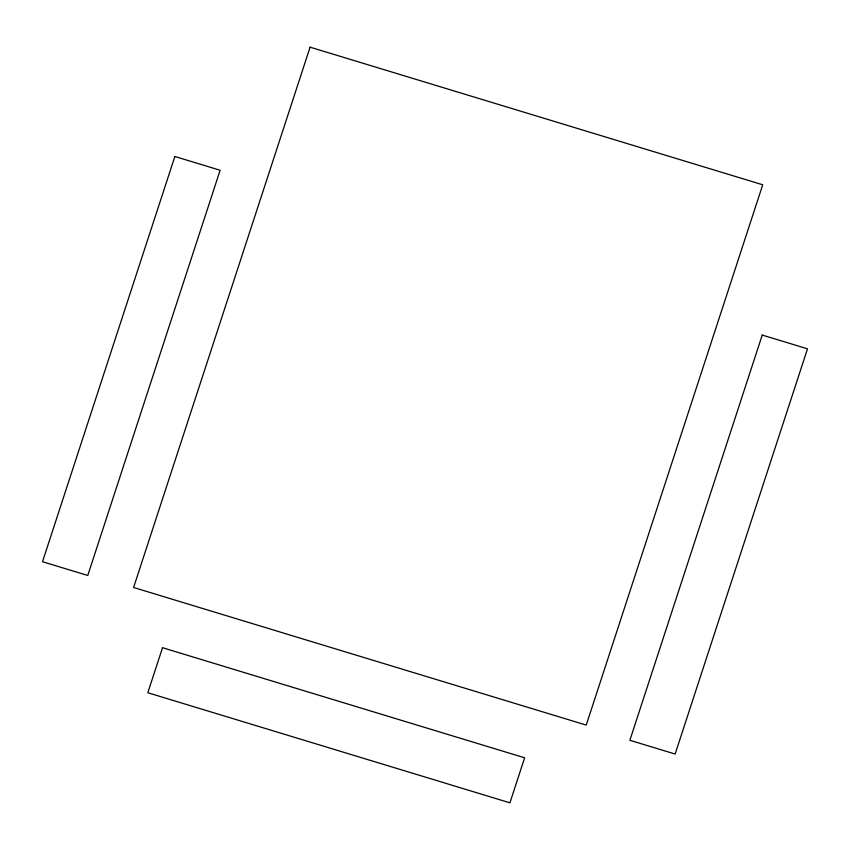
<?xml version="1.0" encoding="UTF-8"?>
<svg xmlns="http://www.w3.org/2000/svg" width="850" height="850" viewBox="0 0 850 850"><rect width="100%" height="100%" fill="white"/><g stroke="black" fill="none" stroke-linecap="round" stroke-linejoin="round"><path stroke-width="1.27" d="M174.866 156.496L42.5 561.722L87.762 575.482L220.129 170.255L174.866 156.496M310.091 47.175L133.599 587.488L586.234 725.093L762.726 184.779L310.091 47.175M162.52 647.711L147.815 692.739L509.926 802.825L524.631 757.796L162.52 647.711M762.237 335.059L629.871 740.286L675.134 754.046L807.5 348.819L762.237 335.059"/></g></svg>
